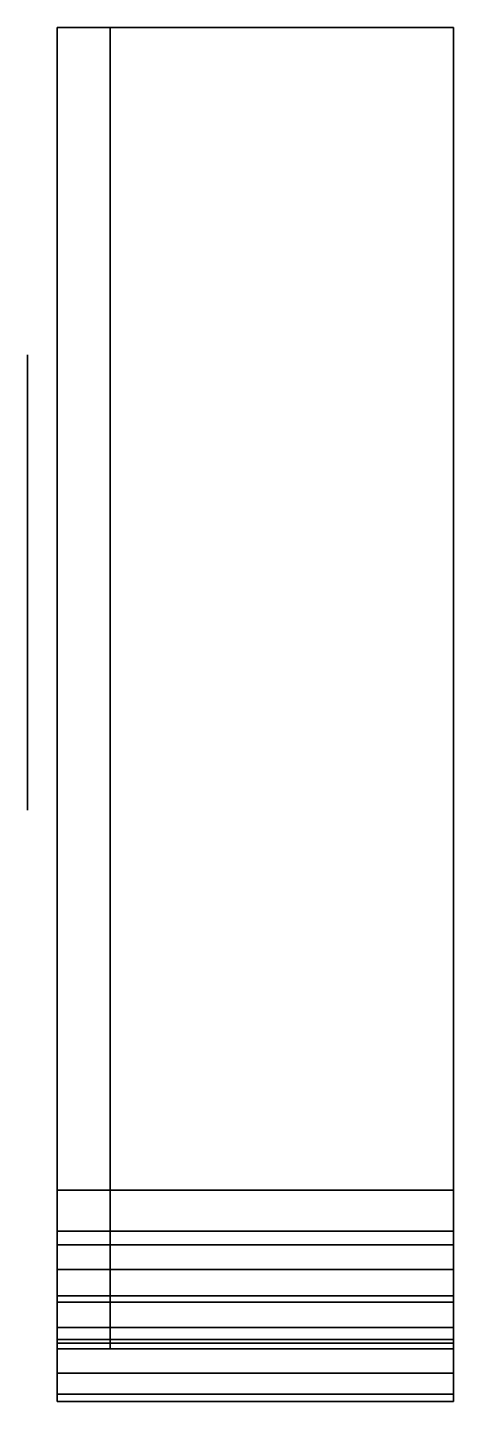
# Model space of a CAD drawing. Extents: x -0.6 to 7.5, y -26 to 0.
import ezdxf

# ---------------------------------------------------------------- set-up
doc = ezdxf.new("R2010")
doc.units = 0
doc.layers.add('ACESSORIO', color=7, linetype='CONTINUOUS')
doc.layers.add('BLUM', color=30, linetype='CONTINUOUS')

msp = doc.modelspace()

# ---------------------------------------------------------------- linework, layer by layer
at = {"layer": 'ACESSORIO'}
for points in [[(7.5, -22, 0), (0, -22, 0), (0, 0), (7.5, 0)], [(7.5, 0, 1), (7.5, 0), (0, 0), (0, 0, 1)], [(0, -22, 1), (0, 0, 1), (7.5, 0, 1), (7.5, -22, 1)], [(0, -22, 1), (0, 0, 1), (0, 0, 39.7), (0, -22, 39.7)], [(1, 0, 39.7), (0, 0, 39.7), (0, 0, 1), (1, 0, 1)], [(1, -22, 1), (1, 0, 1), (1, 0, 39.7), (1, -22, 39.7)], [(7.5, -22, 1), (7.5, -22, 0), (7.5, 0), (7.5, 0, 1)], [(7.5, -22, 40.7), (0, -22, 40.7), (0, 0, 40.7), (7.5, 0, 40.7)], [(0, 0, 40.7), (7.5, 0, 40.7), (7.5, 0, 39.7), (0, 0, 39.7)], [(7.5, 0, 39.7), (0, 0, 39.7), (0, -22, 39.7), (7.5, -22, 39.7)], [(7.5, -22, 39.7), (7.5, -22, 40.7), (7.5, 0, 40.7), (7.5, 0, 39.7)], [(7.5, -25, 36.7), (0, -25, 36.7), (0, -25, 4), (7.5, -25, 4)], [(7.5, -25, 36.7), (7.5, -26, 36.7), (7.5, -26, 4), (7.5, -25, 4)], [(7.5, -26, 4), (7.5, -26, 36.7), (0, -26, 36.7), (0, -26, 4)]]:
    msp.add_3dface(points, dxfattribs=at)
at = {"layer": 'ACESSORIO', "linetype": 'BYBLOCK'}
for points in [[(0, -22, 0), (0, -22, 40.7), (0, 0, 40.7), (0, 0)], [(0, -23.035, 0.136), (0, -22, 0), (0, -22, 40.7), (0, -23.035, 40.564)], [(0, -22, 40.7), (0, -23.035, 40.564), (0, -23.035, 0.136), (0, -22, 0)], [(0, -24, 40.164), (0, -23.035, 40.564), (0, -23.035, 0.136), (0, -24, 0.536)], [(0, -24.828, 1.172), (0, -24, 0.536), (0, -24, 40.164), (0, -24.828, 39.528)], [(0, -24.828, 39.528), (0, -25.464, 38.7), (0, -25.464, 2), (0, -24.828, 1.172)], [(0, -25.864, 2.965), (0, -25.464, 2), (0, -25.464, 38.7), (0, -25.864, 37.735)], [(0, -25.864, 37.735), (0, -26, 36.7), (0, -26, 4), (0, -25.864, 2.965)]]:
    msp.add_3dface(points, dxfattribs=at)
at = {"layer": 'BLUM'}
for points in [[(-0.563, -6.197, 17.094), (-0.563, -6.197, 19.427), (-0.563, -14.568, 16.766), (-0.563, -14.568, 14.421)], [(-0.563, -6.197, 9.634), (-0.563, -6.197, 11.968), (-0.563, -14.568, 9.312), (-0.563, -14.568, 6.967)], [(-0.563, -8.472, 26.465), (-0.563, -8.472, 28.81), (-0.563, -14.568, 26.869), (-0.563, -14.568, 24.524)], [(-0.563, -8.472, 23.535), (-0.563, -8.472, 25.869), (-0.563, -14.568, 23.934), (-0.563, -14.568, 21.589)]]:
    msp.add_3dface(points, dxfattribs=at)
for points, invisible_edges in [([(-0.563, -8.865, 11.128), (-0.563, -8.4, 13.331), (-0.563, -10.258, 12.17), (-0.563, -10.508, 11.075)], 10), ([(-0.563, -10.258, 12.17), (-0.563, -11.103, 12.557), (-0.563, -10.085, 15.123), (-0.563, -8.4, 13.331)], 10), ([(-0.563, -8.472, 19.588), (-0.563, -8.472, 21.922), (-0.563, -12.27, 20.654), (-0.563, -12.591, 18.195)], 4), ([(-0.563, -10.186, 33.037), (-0.563, -10.496, 33.782), (-0.563, -8.775, 35.83), (-0.563, -8.519, 33.907)], 10), ([(-0.563, -10.817, 32.144), (-0.563, -10.186, 33.037), (-0.563, -8.519, 33.907), (-0.563, -10.817, 29.799)], 10), ([(-0.563, -8.614, 29.549), (-0.563, -8.531, 31.71), (-0.563, -10.496, 29.775), (-0.563, -10.234, 28.792)], 10), ([(-0.563, -10.496, 29.775), (-0.563, -10.817, 29.799), (-0.563, -9.29, 32.528), (-0.563, -8.531, 31.71)], 10), ([(-0.563, -9.162, 28.584), (-0.563, -8.614, 29.549), (-0.563, -10.234, 28.792), (-0.563, -10.817, 28.066)], 10), ([(-0.563, -10.496, 33.782), (-0.563, -11.044, 33.734), (-0.563, -10.817, 36.151), (-0.563, -8.775, 35.83)], 10), ([(-0.563, -10.508, 11.075), (-0.563, -12.062, 10.366), (-0.563, -12.062, 10.104), (-0.563, -8.865, 11.128)], 10), ([(-0.563, -11.103, 12.557), (-0.563, -11.972, 12.277), (-0.563, -12.169, 14.587), (-0.563, -10.085, 15.123)], 10), ([(-0.563, -11.044, 33.734), (-0.563, -10.817, 36.151), (-0.563, -14.568, 34.877), (-0.563, -14.568, 32.543)], 1), ([(-0.563, -10.817, 29.799), (-0.563, -10.817, 32.144), (-0.563, -14.568, 30.876), (-0.563, -14.568, 28.53)], 1), ([(-0.563, -11.972, 12.277), (-0.563, -12.538, 11.801), (-0.563, -13.794, 13.575), (-0.563, -12.169, 14.587)], 10), ([(-0.563, -12.062, 10.104), (-0.563, -12.062, 10.366), (-0.563, -14.431, 10.003), (-0.563, -14.098, 9.461)], 3), ([(-0.563, -12.83, 11.176), (-0.563, -12.062, 10.366), (-0.563, -14.431, 10.003), (-0.563, -14.812, 11.92)], 10), ([(-0.563, -12.591, 18.195), (-0.563, -13.907, 18.32), (-0.563, -12.842, 20.892), (-0.563, -12.27, 20.654)], 10), ([(-0.563, -14.526, 19.987), (-0.563, -13.871, 21.809), (-0.563, -12.286, 22.317), (-0.563, -12.842, 21.529)], 10), ([(-0.563, -12.538, 11.801), (-0.563, -12.83, 11.176), (-0.563, -14.812, 11.92), (-0.563, -13.794, 13.575)], 10), ([(-0.563, -13.907, 18.32), (-0.563, -14.526, 19.987), (-0.563, -12.842, 21.529), (-0.563, -12.842, 20.892)], 10)]:
    msp.add_3dface(points, dxfattribs=dict(at, invisible_edges=invisible_edges))

# ---------------------------------------------------------------- meshes
at = {"layer": 'ACESSORIO'}
mesh = msp.add_polymesh((2, 7), dxfattribs=at)
for k, corner in enumerate([(7.5, -22, 0), (7.5, -23.035, 0.136), (7.5, -24, 0.536), (7.5, -24.828, 1.172), (7.5, -25.464, 2), (7.5, -25.864, 2.965), (7.5, -26, 4), (0, -22, 0), (0, -23.035, 0.136), (0, -24, 0.536), (0, -24.828, 1.172), (0, -25.464, 2), (0, -25.864, 2.965), (0, -26, 4)]):
    mesh.set_mesh_vertex(divmod(k, 7), corner)
mesh = msp.add_polymesh((2, 7), dxfattribs=at)
for k, corner in enumerate([(0, -22, 1), (0, -22.776, 1.102), (0, -23.5, 1.402), (0, -24.121, 1.879), (0, -24.598, 2.5), (0, -24.898, 3.224), (0, -25, 4), (7.5, -22, 1), (7.5, -22.776, 1.102), (7.5, -23.5, 1.402), (7.5, -24.121, 1.879), (7.5, -24.598, 2.5), (7.5, -24.898, 3.224), (7.5, -25, 4)]):
    mesh.set_mesh_vertex(divmod(k, 7), corner)
mesh = msp.add_polymesh((2, 7), dxfattribs=at)
for k, corner in enumerate([(0, -22, 39.7), (0, -22.776, 39.598), (0, -23.5, 39.298), (0, -24.121, 38.821), (0, -24.598, 38.2), (0, -24.898, 37.476), (0, -25, 36.7), (7.5, -22, 39.7), (7.5, -22.776, 39.598), (7.5, -23.5, 39.298), (7.5, -24.121, 38.821), (7.5, -24.598, 38.2), (7.5, -24.898, 37.476), (7.5, -25, 36.7)]):
    mesh.set_mesh_vertex(divmod(k, 7), corner)
mesh = msp.add_polymesh((2, 7), dxfattribs=at)
for k, corner in enumerate([(7.5, -22, 40.7), (7.5, -23.035, 40.564), (7.5, -24, 40.164), (7.5, -24.828, 39.528), (7.5, -25.464, 38.7), (7.5, -25.864, 37.735), (7.5, -26, 36.7), (0, -22, 40.7), (0, -23.035, 40.564), (0, -24, 40.164), (0, -24.828, 39.528), (0, -25.464, 38.7), (0, -25.864, 37.735), (0, -26, 36.7)]):
    mesh.set_mesh_vertex(divmod(k, 7), corner)
mesh = msp.add_polymesh((2, 7), dxfattribs=at)
for k, corner in enumerate([(0, -22, 39.7), (0, -22.776, 39.598), (0, -23.5, 39.298), (0, -24.121, 38.821), (0, -24.598, 38.2), (0, -24.898, 37.476), (0, -25, 36.7), (0, -22, 1), (0, -22.776, 1.102), (0, -23.5, 1.402), (0, -24.121, 1.879), (0, -24.598, 2.5), (0, -24.898, 3.224), (0, -25, 4)]):
    mesh.set_mesh_vertex(divmod(k, 7), corner)
mesh = msp.add_polymesh((2, 7), dxfattribs=at)
for k, corner in enumerate([(1, -22, 39.7), (1, -22.776, 39.598), (1, -23.5, 39.298), (1, -24.121, 38.821), (1, -24.598, 38.2), (1, -24.898, 37.476), (1, -25, 36.7), (1, -22, 1), (1, -22.776, 1.102), (1, -23.5, 1.402), (1, -24.121, 1.879), (1, -24.598, 2.5), (1, -24.898, 3.224), (1, -25, 4)]):
    mesh.set_mesh_vertex(divmod(k, 7), corner)
mesh = msp.add_polymesh((2, 7), dxfattribs=at)
for k, corner in enumerate([(7.5, -22, 1), (7.5, -22.776, 1.102), (7.5, -23.5, 1.402), (7.5, -24.121, 1.879), (7.5, -24.598, 2.5), (7.5, -24.898, 3.224), (7.5, -25, 4), (7.5, -22, 0), (7.5, -23.035, 0.136), (7.5, -24, 0.536), (7.5, -24.828, 1.172), (7.5, -25.464, 2), (7.5, -25.864, 2.965), (7.5, -26, 4)]):
    mesh.set_mesh_vertex(divmod(k, 7), corner)
mesh = msp.add_polymesh((2, 7), dxfattribs=at)
for k, corner in enumerate([(7.5, -22, 39.7), (7.5, -22.776, 39.598), (7.5, -23.5, 39.298), (7.5, -24.121, 38.821), (7.5, -24.598, 38.2), (7.5, -24.898, 37.476), (7.5, -25, 36.7), (7.5, -22, 40.7), (7.5, -23.035, 40.564), (7.5, -24, 40.164), (7.5, -24.828, 39.528), (7.5, -25.464, 38.7), (7.5, -25.864, 37.735), (7.5, -26, 36.7)]):
    mesh.set_mesh_vertex(divmod(k, 7), corner)

doc.saveas('drawing.dxf')
